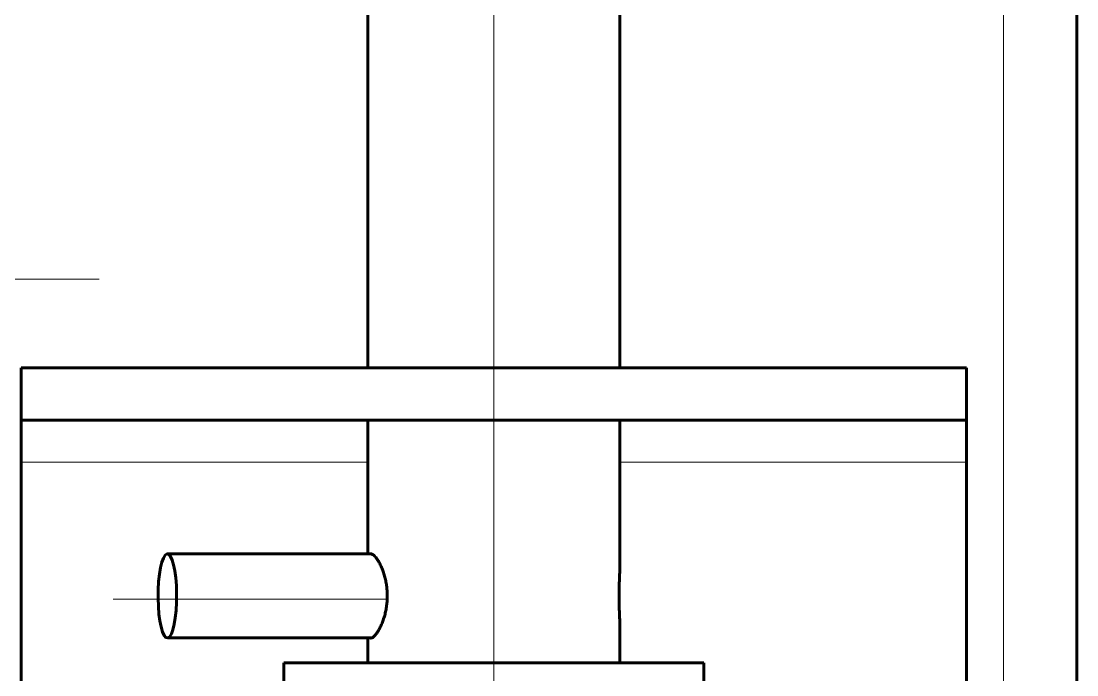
# Model space of a CAD drawing. Header units: millimetres. Extents: x 0 to 594, y 0 to 420.
# Drawn here: x 476.91 to 481.94, y 315.94 to 319.05 of the extents above; entities that cross this region are included whole.
import ezdxf

# ---------------------------------------------------------------- set-up
doc = ezdxf.new("R2010")
doc.units = ezdxf.units.MM
for name, pattern in [('K5LT_AXLED', [19.5, 15, -1.5, 1.5, -1.5]), ('K5LT_BASIC', [0]), ('K5LT_THIN', [0])]:
    doc.linetypes.add(name, pattern=pattern)
doc.layers.add('Системный слой', color=7, linetype='Continuous')

# ---------------------------------------------------------------- blocks, each defined once
blk = doc.blocks.new('U159')
at = {"layer": 'Системный слой', "color": 7, "linetype": 'K5LT_THIN', "lineweight": 18}
blk.add_line((481.5897, 343.4942), (481.5897, 314.3229), dxfattribs=at)
blk = doc.blocks.new('U160')
at = {"layer": 'Системный слой', "color": 5, "linetype": 'K5LT_BASIC', "lineweight": 60, "true_color": 0x0000ff}
blk.add_line((481.9397, 343.4926), (481.9397, 314.3229), dxfattribs=at)
blk = doc.blocks.new('U202')
at = {"layer": 'Системный слой', "color": 30, "linetype": 'K5LT_AXLED', "lineweight": 18, "true_color": 0xff8000}
blk.add_line((474.4867, 317.8199), (477.2867, 317.8199), dxfattribs=at)
blk = doc.blocks.new('U332')
at = {"layer": 'Системный слой', "color": 30, "linetype": 'K5LT_AXLED', "lineweight": 18, "true_color": 0xff8000}
for p, q in [((479.1647, 306.5114), (479.1647, 333.0114)), ((478.6574, 316.2952), (477.3521, 316.2952))]:
    blk.add_line(p, q, dxfattribs=at)
at = {"layer": 'Системный слой', "color": 5, "linetype": 'K5LT_BASIC', "lineweight": 60, "true_color": 0x0000ff}
for p, q in [((479.7647, 321.361), (479.7647, 317.3979)), ((478.5647, 321.3114), (478.5647, 317.3979)), ((476.9147, 317.3979), (481.4147, 317.3979)), ((476.9147, 307.8979), (476.9147, 317.3979)), ((481.4147, 308.0207), (481.4147, 317.3979)), ((476.9147, 317.1479), (481.4147, 317.1479)), ((478.5647, 317.1479), (478.5647, 316.5114)), ((479.7647, 317.1479), (479.7647, 316.4618)), ((477.6108, 316.5114), (478.5828, 316.5114)), ((479.7647, 316.161), (479.7647, 315.993)), ((477.6108, 316.1114), (478.5828, 316.1114)), ((478.5647, 316.1114), (478.5647, 315.993)), ((478.1647, 315.993), (480.1647, 315.993)), ((478.1647, 315.743), (478.1647, 315.993)), ((480.1647, 315.743), (480.1647, 315.993))]:
    blk.add_line(p, q, dxfattribs=at)
at = {"layer": 'Системный слой', "color": 7, "linetype": 'K5LT_THIN', "lineweight": 18}
for p, q in [((476.9147, 316.9479), (478.5647, 316.9479)), ((479.7647, 316.9479), (481.4147, 316.9479))]:
    blk.add_line(p, q, dxfattribs=at)
at = {"layer": 'Системный слой', "color": 5, "linetype": 'K5LT_BASIC', "lineweight": 60, "true_color": 0x0000ff}
for major_axis in [(0, -0.2), (0, 0.2)]:
    blk.add_ellipse((477.6108, 316.3114), major_axis=major_axis, ratio=0.221044, start_param=1.422999, end_param=4.564591, dxfattribs=at)
for points in [[(478.5796, 316.5119), (478.5785, 316.5119), (478.5775, 316.5117), (478.5766, 316.5114)], [(478.5766, 316.1114), (478.5775, 316.1111), (478.5785, 316.1109), (478.5796, 316.1109)]]:
    blk.add_open_spline(points, degree=3, dxfattribs=at)
for points, knots in [([(478.5796, 316.1109), (478.5813, 316.1109), (478.5852, 316.1119), (478.5919, 316.1162), (478.5993, 316.1235), (478.6074, 316.1337), (478.6158, 316.1467), (478.6244, 316.1626), (478.6326, 316.181), (478.6403, 316.2017), (478.6468, 316.2239), (478.6519, 316.2474), (478.6555, 316.271), (478.6574, 316.2952), (478.6577, 316.3192), (478.6564, 316.3431), (478.6534, 316.3667), (478.649, 316.3898), (478.6431, 316.4121), (478.636, 316.4332), (478.628, 316.4526), (478.6195, 316.4696), (478.6108, 316.4841), (478.6025, 316.4956), (478.5947, 316.5041), (478.5876, 316.5097), (478.5827, 316.5117), (478.5802, 316.5119), (478.5796, 316.5119)], [0, 0, 0, 0, 1.095691, 2.199199, 3.325884, 4.462571, 5.618444, 6.798871, 7.995755, 9.1721, 10.391375, 11.515933, 12.663451, 13.75963, 14.852034, 15.952288, 17.054382, 18.170805, 19.318402, 20.492138, 21.69293, 22.874473, 24.051806, 25.233294, 26.360423, 27.487488, 28.602099, 29, 29, 29, 29]), ([(479.7647, 316.4618), (479.7647, 316.4555), (479.7645, 316.4426), (479.7636, 316.4211), (479.7627, 316.3989), (479.7617, 316.3754), (479.761, 316.3518), (479.7606, 316.3277), (479.7605, 316.3036), (479.7608, 316.2797), (479.7614, 316.2561), (479.7623, 316.233), (479.7632, 316.2107), (479.7643, 316.1857), (479.7647, 316.1698), (479.7647, 316.161)], [0, 0, 0, 0, 1.357167, 2.558558, 3.803793, 4.952294, 6.124245, 7.243763, 8.359426, 9.483105, 10.608664, 11.748857, 12.920889, 14.119615, 16, 16, 16, 16])]:
    blk.add_open_spline(points, degree=3, knots=knots, dxfattribs=at)
blk = doc.blocks.new('U327')
at = {"layer": 'Системный слой'}
blk.add_blockref('U332', (0, 0), dxfattribs=at)

msp = doc.modelspace()

# ---------------------------------------------------------------- block references
at = {"layer": 'Системный слой'}
for name in ['U159', 'U160', 'U327', 'U202']:
    msp.add_blockref(name, (0, 0), dxfattribs=at)

doc.saveas('drawing.dxf')
